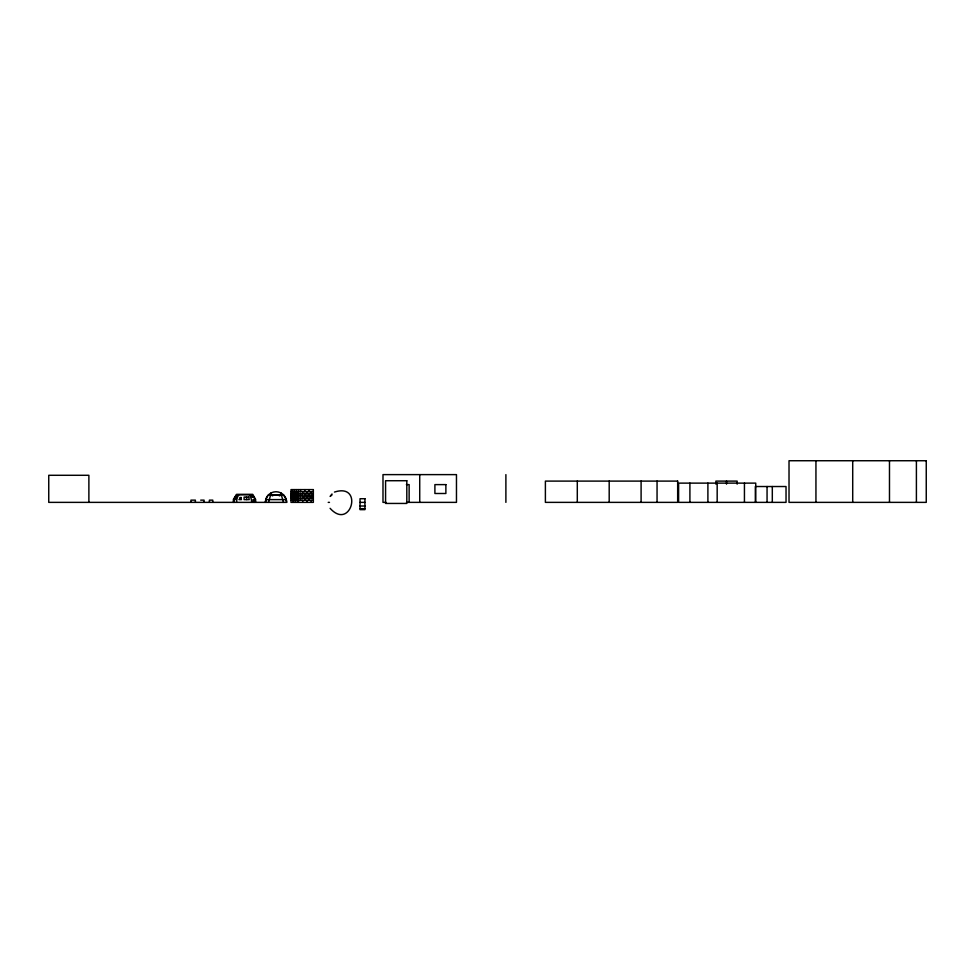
<?xml version="1.0" encoding="UTF-8"?>
<svg xmlns="http://www.w3.org/2000/svg" width="975" height="975" viewBox="0 0 975 975"><rect width="100%" height="100%" fill="white"/><g stroke="black" fill="none" stroke-linecap="round" stroke-linejoin="round"><path stroke-width="1.46" d="M268.478 502.369L270.684 494.849M286.638 502.369L286.272 499.614L283.518 494.849L268.478 494.849L266.797 497.055L265.371 502.369A10.64 10.64 0 0 1 275.998 491.741A10.64 10.64 0 0 1 286.638 502.369L48.75 502.369L48.75 475.288L88.883 475.288L88.883 502.369M234.171 499.614L237.096 494.764M281.312 493.167L279.764 495.861A7.52 7.52 0 0 0 272.244 495.861L270.684 493.167M237.583 494.849L235.207 499.614L233.829 499.614M330.098 496.433L331.987 493.972M330.952 495.8L331.914 495.056M334.449 492.082C364.077 482.442 350.939 531.485 330.098 508.316M233.366 502.283L233.366 499.419L236.547 494.337L252.72 494.337L255.633 499.419L255.633 502.283M234.061 502.369L233.695 502.369A10.774 10.774 0 0 1 236.84 494.764M406.392 484.612L409.134 484.612L409.134 502.369M291.001 491.741L313.341 491.741M291.001 493.862L313.341 493.862M236.584 494.849L252.159 494.764A10.774 10.774 0 0 1 255.231 502.369M291.001 495.995L313.341 495.995M291.001 498.115L313.341 498.115M238.96 499.614L241.434 499.614M265.724 499.614L286.272 499.614M200.692 500.138L204.08 500.138L204.08 502.369M291.001 500.248L313.341 500.248M328.222 502.369L329.477 502.369M360.031 502.369L364.942 502.369M386.027 502.369L382.992 502.369L382.992 474.618L456.471 474.618L456.471 502.369L406.502 502.369M360.031 506.013L364.942 506.013M360.031 508.682L364.942 508.682M251.623 494.849L253.305 497.055L252.074 497.055L250.612 494.849M251.355 494.849L252.988 497.055M281.312 494.849L283.518 502.369M254.731 502.369L254.365 499.614L252.988 499.614L253.305 502.369M254.024 499.614L254.365 502.369M246.48 497.055L246.76 499.614M916.402 460.736L916.402 502.369M889.48 460.736L889.48 502.369M852.711 460.736L852.711 502.369M815.941 460.736L815.941 502.369M772.31 486.525L772.31 502.369M767.057 486.525L767.057 502.369M755.735 502.369L755.735 483.125L678.612 483.125L678.612 502.369L786.033 502.369L786.033 486.525L755.332 486.525L755.332 502.369M744.437 483.125L744.437 502.369M737.149 484.136L737.149 481.102L715.882 481.102L715.882 484.136M726.521 481.102L726.521 484.136M717.173 483.125L717.173 502.369M707.899 483.125L707.899 502.369M689.91 483.125L689.91 502.369M657.053 481.102L657.053 502.369M641.099 481.102L641.099 502.369M609.192 481.102L609.192 502.369M577.298 481.102L577.298 502.369M505.891 474.618L505.891 502.369M419.725 474.618L419.725 502.369M311.208 491.741L311.208 493.862M311.208 495.995L311.208 498.115M311.208 500.248L311.208 502.369M309.087 489.608L309.087 491.741M309.087 493.862L309.087 495.995M309.087 498.115L309.087 500.248M306.954 491.741L306.954 493.862M306.954 495.995L306.954 498.115M306.954 500.248L306.954 502.369M304.834 489.608L304.834 491.741M304.834 493.862L304.834 495.995M304.834 498.115L304.834 500.248M302.701 491.741L302.701 493.862M302.701 495.995L302.701 498.115M302.701 500.248L302.701 502.369M300.58 489.608L300.58 491.741M300.58 493.862L300.58 495.995M300.58 498.115L300.58 500.248M298.447 489.608L298.447 502.369M297.387 491.741L297.387 493.862M297.387 495.995L297.387 498.115M297.387 500.248L297.387 502.369M296.327 489.608L296.327 491.741M296.327 493.862L296.327 495.995M296.327 498.115L296.327 500.248M295.254 491.741L295.254 493.862M295.254 495.995L295.254 498.115M295.254 500.248L295.254 502.369M294.194 489.608L294.194 491.741M294.194 493.862L294.194 495.995M294.194 498.115L294.194 500.248M293.134 491.741L293.134 493.862M293.134 495.995L293.134 498.115M293.134 500.248L293.134 502.369M292.061 489.608L292.061 491.741M292.061 493.862L292.061 495.995M292.061 498.115L292.061 500.248M212.782 502.369L212.782 500.138L209.393 500.138L209.393 502.369M195.378 502.369L195.378 500.138L190.929 500.138L190.929 502.369M249.417 494.849A10.64 7.52 -90 0 1 251.623 502.369M236.584 502.369A10.64 7.52 -90 0 1 238.777 494.849M241.166 497.543L240.996 499.127L239.558 499.127L239.887 497.543L241.166 497.543M926.25 460.736L789.019 460.736L789.019 502.369L926.25 502.369L926.25 460.736M406.807 480.724L385.576 480.724L385.576 503.441L406.807 503.441L406.807 480.724M677.662 481.102L545.391 481.102L545.391 502.369L677.662 502.369L677.662 481.102M445.88 484.612L434.899 484.612L434.899 493.496L445.88 493.496L445.88 484.612M313.341 489.608L291.001 489.608L291.001 502.369L313.341 502.369L313.341 489.608M248.698 497.055L244.103 497.055L244.103 499.614L249.234 499.614L248.698 497.055M364.942 498.725L360.031 498.725L360.031 509.657L364.942 509.657L364.942 498.725"/></g></svg>
